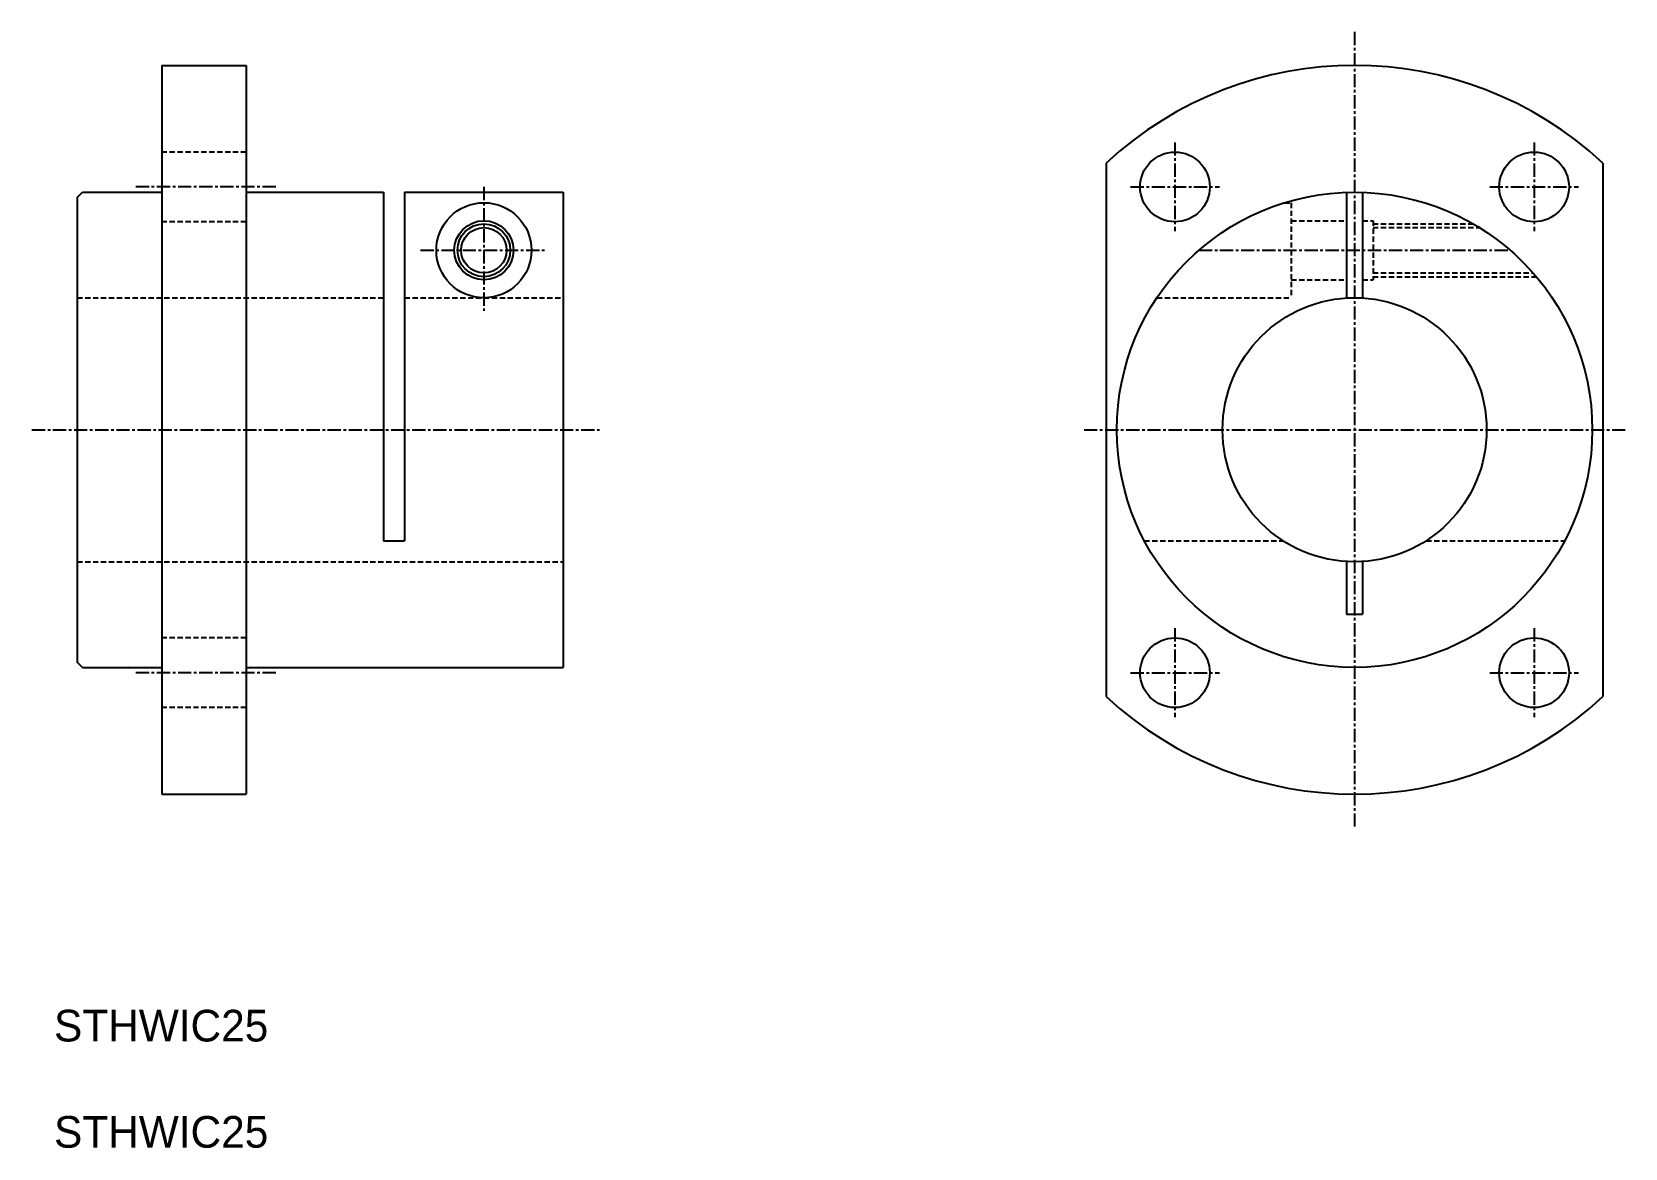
# Model space of a CAD drawing. Extents: x 21 to 171, y 36 to 141.
import ezdxf

# ---------------------------------------------------------------- set-up
doc = ezdxf.new("R2010")
doc.units = 0
doc.linetypes.add('CENTER', pattern=[2, 1.25, -0.25, 0.25, -0.25])
doc.linetypes.add('DASHED', pattern=[0.75, 0.5, -0.25])
doc.layers.get('0').update_dxf_attribs({"linetype": 'CONTINUOUS'})
doc.layers.add('CENTER', color=1, linetype='CENTER')

msp = doc.modelspace()

# ---------------------------------------------------------------- linework, layer by layer
at = {"color": 7, "linetype": 'CONTINUOUS'}
for p, q in [((32.84, 138.29), (32.84, 69.29)), ((32.84, 138.29), (40.84, 138.29)), ((40.84, 138.29), (40.84, 69.29)), ((122.26, 129.05), (122.26, 78.53)), ((169.26, 129.05), (169.26, 78.53)), ((24.84, 125.79), (25.34, 126.29)), ((24.84, 125.79), (24.84, 81.79)), ((25.34, 126.29), (32.84, 126.29)), ((40.84, 126.29), (53.84, 126.29)), ((53.84, 126.29), (53.84, 93.29)), ((55.84, 126.29), (55.84, 93.29)), ((55.84, 126.29), (70.84, 126.29)), ((70.84, 126.29), (70.84, 81.29)), ((145.01, 126.27), (145.01, 116.25)), ((146.51, 126.27), (146.51, 116.25)), ((53.84, 93.29), (55.84, 93.29)), ((145.01, 91.33), (145.01, 86.32)), ((146.51, 91.33), (146.51, 86.32)), ((145.01, 86.32), (146.51, 86.32)), ((25.34, 81.29), (24.84, 81.79)), ((25.34, 81.29), (32.84, 81.29)), ((40.84, 81.29), (70.84, 81.29)), ((32.84, 69.29), (40.84, 69.29)), ((36.84, 69.29), (40.84, 69.29))]:
    msp.add_line(p, q, dxfattribs=at)
at = {"color": 3, "linetype": 'DASHED'}
for p, q in [((40.84, 130.09), (32.84, 130.09)), ((139.13, 125.29), (139.76, 125.29)), ((139.76, 125.29), (139.76, 116.29)), ((40.84, 123.49), (32.84, 123.49)), ((139.76, 123.59), (145.01, 123.59)), ((146.51, 123.59), (147.51, 123.59)), ((147.51, 123.59), (147.51, 117.99)), ((147.51, 123.29), (157.06, 123.29)), ((147.51, 122.94), (157.57, 122.94)), ((139.76, 117.99), (145.01, 117.99)), ((146.51, 117.99), (147.51, 117.99)), ((147.51, 118.64), (162.67, 118.64)), ((147.51, 118.29), (162.97, 118.29)), ((24.84, 116.29), (53.84, 116.29)), ((55.84, 116.29), (70.84, 116.29)), ((127.05, 116.29), (139.76, 116.29)), ((125.86, 93.29), (138.98, 93.29)), ((152.54, 93.29), (165.66, 93.29)), ((24.84, 91.29), (70.84, 91.29)), ((40.84, 84.09), (32.84, 84.09)), ((40.84, 77.49), (32.84, 77.49))]:
    msp.add_line(p, q, dxfattribs=at)
at = {"color": 7, "linetype": 'CONTINUOUS'}
for centre, radius in [((128.76, 126.79), 3.3), ((162.76, 126.79), 3.3), ((63.34, 120.79), 4.5), ((145.76, 103.79), 22.5), ((63.34, 120.79), 2.8), ((63.34, 120.79), 2.15), ((145.76, 103.79), 12.5), ((128.76, 80.79), 3.3), ((162.76, 80.79), 3.3)]:
    msp.add_circle(centre, radius, dxfattribs=at)
at = {"color": 3, "linetype": 'CONTINUOUS'}
msp.add_circle((63.34, 120.79), 2.5, dxfattribs=at)
at = {"color": 7, "linetype": 'CONTINUOUS'}
for start, end in [(47.0657, 132.9343), (227.0657, 312.9343)]:
    msp.add_arc((145.76, 103.79), 34.5, start, end, dxfattribs=at)
at = {"layer": 'CENTER', "color": 1, "linetype": 'CENTER'}
for p, q in [((145.76, 141.47), (145.76, 66.11)), ((128.76, 131), (128.76, 122.59)), ((162.76, 131), (162.76, 122.59)), ((43.64, 126.79), (30.36, 126.79)), ((63.34, 126.79), (63.34, 114.79)), ((124.56, 126.79), (132.97, 126.79)), ((158.56, 126.79), (166.97, 126.79)), ((57.34, 120.79), (69.34, 120.79)), ((131.02, 120.79), (160.5, 120.79)), ((20.55, 103.79), (74.37, 103.79)), ((120.15, 103.79), (171.37, 103.79)), ((128.76, 85), (128.76, 76.59)), ((162.76, 85), (162.76, 76.59)), ((43.64, 80.79), (30.36, 80.79)), ((124.56, 80.79), (132.97, 80.79)), ((158.56, 80.79), (166.97, 80.79))]:
    msp.add_line(p, q, dxfattribs=at)

# ---------------------------------------------------------------- texts
at = {"color": 7, "linetype": 'CONTINUOUS'}
for p in [(22.65, 45.87), (22.65, 35.81)]:
    msp.add_text('STHWIC25', height=3, dxfattribs=at).set_placement(p)

doc.saveas('drawing.dxf')
